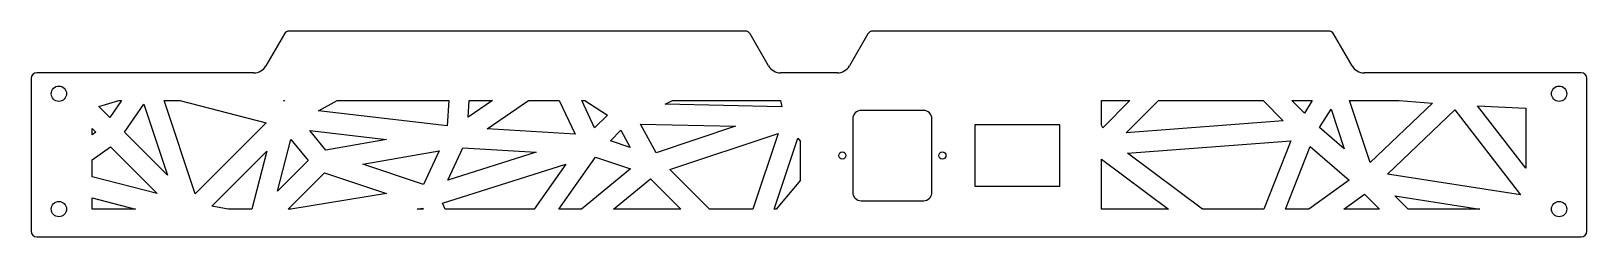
# Model space of a CAD drawing. Header units: millimetres. Extents: x -280 to 280, y -37 to 37.
import ezdxf

# ---------------------------------------------------------------- set-up
doc = ezdxf.new("R2010")
doc.units = ezdxf.units.MM

msp = doc.modelspace()

# ---------------------------------------------------------------- linework, layer by layer
at = {"color": 7, "linetype": 'Continuous', "lineweight": 25}
for p, q in [((-188.83, 36), (-195.47, 24.5)), ((-22.9, 37), (-187.1, 37)), ((-14.53, 24.5), (-21.17, 36)), ((21.17, 36), (14.53, 24.5)), ((187.1, 37), (22.9, 37)), ((195.47, 24.5), (188.83, 36)), ((-280, 20), (-280, -35)), ((-199.8, 22), (-278, 22)), ((10.2, 22), (-10.2, 22)), ((278, 22), (199.8, 22)), ((280, -35), (280, 20)), ((-255.6, 9.9), (-248.48, 12)), ((-247.43, 12), (-251.63, 5.93)), ((-248.48, 12), (-247.43, 12)), ((-232.13, 12), (-226.43, 12)), ((-220.94, -21.56), (-232.13, 12)), ((-226.43, 12), (-195.37, 4.01)), ((-189.12, 12), (-188.78, 12)), ((-188.91, 11.79), (-189.12, 12)), ((-188.78, 12), (-188.91, 11.79)), ((-176.54, 8.28), (-169.85, 12)), ((-169.85, 12), (-129.6, 12)), ((-129.6, 12), (-130.21, 2.89)), ((-113.93, 12), (-122.67, 6.06)), ((-122.67, 6.06), (-122.27, 12)), ((-122.27, 12), (-113.93, 12)), ((-115.87, 1.84), (-100.92, 12)), ((-100.92, 12), (-89.88, 12)), ((-89.88, 12), (-84.19, -0.03)), ((-81.79, 12), (-80.67, 12)), ((-77.15, 2.22), (-81.79, 12)), ((-80.67, 12), (-72.59, 6.78)), ((-51.76, 10.7), (-49.1, 12)), ((-49.1, 12), (-10.21, 12)), ((-10.21, 12), (-9.79, 9.72)), ((105.25, 12), (115.51, 12)), ((105.25, 3.22), (105.25, 12)), ((115.51, 12), (105.73, 2.22)), ((114.22, 0.36), (125.86, 12)), ((125.86, 12), (163.44, 12)), ((163.44, 12), (170.73, 4.71)), ((173.78, 12), (181.17, 12)), ((178.3, 7.48), (173.78, 12)), ((181.17, 12), (178.3, 7.48)), ((194.59, 12), (212.49, 12)), ((202.01, -10.27), (194.59, 12)), ((212.49, 12), (224.39, 11.13)), ((-251.63, 5.93), (-255.6, 9.9)), ((-246.37, 0.67), (-239.41, 10.72)), ((-239.41, 10.72), (-230.91, -14.79)), ((-130.21, 2.89), (-176.54, 8.28)), ((-72.59, 6.78), (-77.15, 2.22)), ((-9.79, 9.72), (-51.76, 10.7)), ((41.25, 8.5), (18.75, 8.5)), ((183.72, 2.37), (187.9, 8.94)), ((187.9, 8.94), (192.68, -5.39)), ((224.39, 11.13), (202.01, -10.27)), ((208.25, -14.42), (232.46, 8.73)), ((232.46, 8.73), (256.15, -21.87)), ((258, -12.32), (240.61, 10.15)), ((240.61, 10.15), (258, 9.33)), ((258, 9.33), (258, -12.32)), ((-258, 1.96), (-256.72, 0.67)), ((-258, -0.27), (-258, 1.96)), ((-256.72, 0.67), (-258, -0.27)), ((-230.91, -14.79), (-246.37, 0.67)), ((-195.37, 4.01), (-220.94, -21.56)), ((-179.7, 1.28), (-152.08, -1.93)), ((-173.92, -5.78), (-179.7, 1.28)), ((-84.19, -0.03), (-115.87, 1.84)), ((-71.47, -2.44), (-67.7, 1.33)), ((-67.7, 1.33), (-64.4, -4.8)), ((-60.61, 3.59), (-26.44, 2.79)), ((-55.04, -6.74), (-60.61, 3.59)), ((-26.44, 2.79), (-55.04, -6.74)), ((-50.04, -12.78), (-11.15, 0.18)), ((-11.15, 0.18), (-20.21, -27)), ((15.75, 5.5), (15.75, -21)), ((44.25, -21), (44.25, 5.5)), ((90.25, 3.25), (59.75, 3.25)), ((59.75, 3.25), (59.75, -18.75)), ((90.25, -18.75), (90.25, 3.25)), ((105.73, 2.22), (105.25, 3.22)), ((170.73, 4.71), (114.22, 0.36)), ((192.68, -5.39), (183.72, 2.37)), ((-258, -9.34), (-251.48, -4.56)), ((-251.48, -4.56), (-234.59, -21.46)), ((-191.34, -20.53), (-186.52, -1.93)), ((-186.52, -1.93), (-180.32, -9.51)), ((-152.08, -1.93), (-173.92, -5.78)), ((-129.98, -16.61), (-124.55, -4.98)), ((-124.55, -4.98), (-98.19, -6.53)), ((-64.4, -4.8), (-71.47, -2.44)), ((-12.5, -27), (-4, -1.49)), ((-4, -1.49), (-3, -2.71)), ((-3, -16.55), (-3, -2.71)), ((114.67, -6.94), (173.39, -2.42)), ((173.39, -2.42), (163.71, -27)), ((171.57, -27), (180.45, -4.47)), ((180.45, -4.47), (194.46, -16.62)), ((-258, -15.44), (-258, -9.34)), ((-214.99, -25.95), (-195.16, -6.12)), ((-195.16, -6.12), (-200.58, -27)), ((-180.32, -9.51), (-191.34, -20.53)), ((-160.55, -10.85), (-133.1, -6.01)), ((-138.75, -18.11), (-160.55, -10.85)), ((-133.1, -6.01), (-138.75, -18.11)), ((-131.87, -24.88), (-87.51, -10.82)), ((-98.19, -6.53), (-129.98, -16.61)), ((-87.51, -10.82), (-98.96, -27)), ((-90, -27), (-76.82, -8.37)), ((-76.82, -8.37), (-64.26, -12.56)), ((105.25, -9.05), (129.39, -27)), ((105.25, -27), (105.25, -9.05)), ((141.65, -27), (114.67, -6.94)), ((-234.59, -21.46), (-258, -15.44)), ((-187.46, -27), (-174.41, -13.94)), ((-174.41, -13.94), (-152.06, -21.39)), ((-64.26, -12.56), (-81.91, -27)), ((-70.36, -27), (-57.05, -16.11)), ((-57.05, -16.11), (-46.16, -27)), ((-35.82, -27), (-50.04, -12.78)), ((-3, -16.55), (-11.77, -27)), ((194.46, -16.62), (179.94, -27)), ((256.15, -21.87), (208.25, -14.42)), ((-152.06, -21.39), (-186.52, -27)), ((59.75, -18.75), (90.25, -18.75)), ((192.52, -27), (199.97, -21.68)), ((199.97, -21.68), (205.3, -27)), ((215.64, -27), (210.88, -22.24)), ((210.88, -22.24), (241.5, -27)), ((-258, -27), (-258, -22.99)), ((-258, -22.99), (-242.4, -27)), ((-242.4, -27), (-258, -27)), ((-209.03, -27), (-214.99, -25.95)), ((-200.58, -27), (-209.03, -27)), ((-186.52, -27), (-187.46, -27)), ((-140.99, -27), (-139.05, -26.68)), ((-138.92, -27), (-140.99, -27)), ((-139.05, -26.68), (-138.92, -27)), ((-130.96, -27), (-131.87, -24.88)), ((-98.96, -27), (-130.96, -27)), ((-81.91, -27), (-90, -27)), ((-46.16, -27), (-70.36, -27)), ((-20.21, -27), (-35.82, -27)), ((-11.77, -27), (-12.5, -27)), ((18.75, -24), (41.25, -24)), ((129.39, -27), (105.25, -27)), ((163.71, -27), (141.65, -27)), ((179.94, -27), (171.57, -27)), ((205.3, -27), (192.52, -27)), ((241.5, -27), (215.64, -27)), ((-278, -37), (278, -37))]:
    msp.add_line(p, q, dxfattribs=at)
for centre, radius in [((-270, 14.5), 2.75), ((270, 14.5), 2.75), ((12, -7.75), 1.3), ((48, -7.75), 1.3), ((-270, -27), 2.75), ((270, -27), 2.75)]:
    msp.add_circle(centre, radius, dxfattribs=at)
for centre, radius, start, end in [((-187.1, 35), 2, 90, 150), ((-22.9, 35), 2, 30, 90), ((22.9, 35), 2, 90, 150), ((187.1, 35), 2, 30, 90), ((-199.8, 27), 5, 270, 330), ((-10.2, 27), 5, 210, 270), ((10.2, 27), 5, 270, 330), ((199.8, 27), 5, 210, 270), ((-278, 20), 2, 90, 180), ((278, 20), 2, 360, 90), ((18.75, 5.5), 3, 90, 180), ((41.25, 5.5), 3, 0, 90), ((18.75, -21), 3, 180, 270), ((41.25, -21), 3, 270, 0), ((-278, -35), 2, 180, 270), ((278, -35), 2, 270, 0)]:
    msp.add_arc(centre, radius, start, end, dxfattribs=at)

doc.saveas('drawing.dxf')
